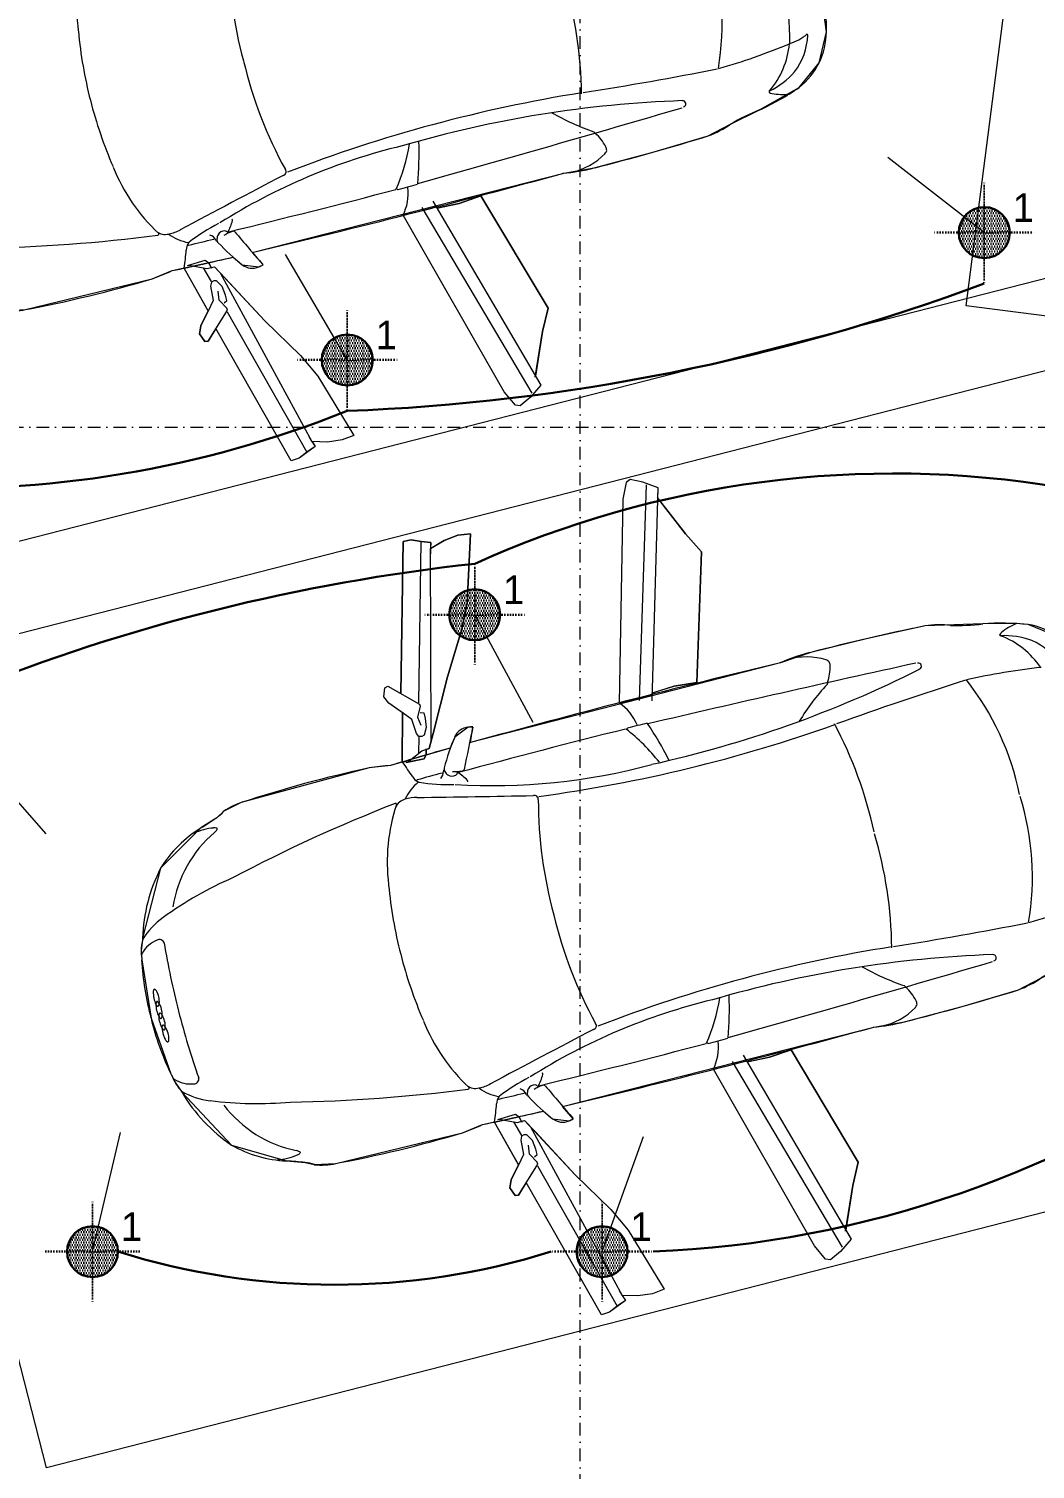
# Model space of a CAD drawing. Extents: x -1701 to 23780, y -363 to 7742.
# Drawn here: x 3462 to 3955, y 674 to 1381 of the extents above; entities that cross this region are included whole.
import ezdxf
from ezdxf.enums import TextEntityAlignment as Align

# ---------------------------------------------------------------- set-up
doc = ezdxf.new("R2010")
doc.units = 0
doc.header["$LTSCALE"] = 25
doc.header["$MEASUREMENT"] = 0
for name, pattern in [('Audi$0$DASHDOT2', [0.5, 0.25, -0.125, 0, -0.125]), ('Audi$0$DOT2', [0.125, 0, -0.125]), ('Audi$0$HIDDEN', [0.375, 0.25, -0.125]), ('DOT2', [0.125, 0, -0.125])]:
    doc.linetypes.add(name, pattern=pattern)
doc.layers.get('0').update_dxf_attribs({"color": 9, "lineweight": 9})
for name, color, linetype, lineweight in [('31', 9, 'Continuous', 9), ('Audi$0$04', 8, 'Continuous', 9), ('Audi$0$06D', 8, 'Continuous', 9), ('Audi$0$10', 8, 'Continuous', 9), ('Audi$0$20', 8, 'Audi$0$DOT2', 9), ('Audi$0$21', 8, 'Continuous', 9), ('Audi$0$24', 8, 'Audi$0$DASHDOT2', 9), ('Audi$0$35', 8, 'Continuous', 9), ('E-Aydınlatma', 7, 'Continuous', 30), ('E-KABLO', 7, 'Continuous', 30)]:
    doc.layers.add(name, color=color, linetype=linetype, lineweight=lineweight)
doc.styles.add('TX-TEXT', font='')
doc.styles.get('TX-TEXT').set_extended_font_data('TrSah Futura Lt BT')

# ---------------------------------------------------------------- blocks, each defined once
blk = doc.blocks.new('Audi$0$P-AKS_AUDI')
at = {"layer": 'Audi$0$21', "linetype": 'Audi$0$DASHDOT2'}
blk.add_lwpolyline([(-990.27, -2497.9), (-990.27, -246.25)], dxfattribs=at)
at = {"layer": 'Audi$0$24'}
blk.add_lwpolyline([(-3840, -1600), (360, -1600)], dxfattribs=at)
blk = doc.blocks.new('Audi$0$p-zemin kat')
at = {"layer": 'Audi$0$20', "linetype": 'Audi$0$HIDDEN', "lineweight": 0}
blk.add_arc((4088.57, -323.37), 2647.53, 80.45701, 156.55486, dxfattribs=at)
at = {"layer": 'Audi$0$24'}
blk.add_blockref('Audi$0$P-AKS_AUDI', (4722.5, 2785), dxfattribs=at)
blk = doc.blocks.new('Audi$0$Group-321-1')
at = {"lineweight": 0}
for p, q in [((384783.0404, 69371.037), (384783.0455, 69371.0295)), ((384784.4115, 69370.3332), (384784.4025, 69370.333))]:
    blk.add_line(p, q, dxfattribs=at)
blk.add_lwpolyline([(384783.6197, 69372.0318), (384783.48, 69371.9631), (384783.4374, 69371.9222), (384783.3299, 69371.7988), (384783.1493, 69371.5806), (384783.0089, 69371.3289), (384782.8745, 69371.074), (384782.8143, 69370.9298), (384782.099, 69369.5315), (384782.0492, 69369.5901), (384782.0346, 69369.5732), (384782.0266, 69369.4913), (384782.053, 69369.4394), (384781.9224, 69369.1627), (384781.8618, 69369.0762), (384781.5727, 69368.4935), (384781.5478, 69368.4017), (384781.5488, 69368.3546), (384781.5351, 69368.2638), (384781.5515, 69367.9843), (384781.5515, 69367.9843), (384781.749, 69367.6906), (384781.7549, 69367.6863), (384781.7923, 69367.6441), (384781.8263, 69367.6169), (384782.0711, 69367.4613), (384782.3403, 69367.353), (384782.3817, 69367.3414), (384782.4453, 69367.3332), (384782.7991, 69367.344), (384783.0363, 69367.4941), (384783.1021, 69367.5581), (384783.1403, 69367.5843), (384783.2058, 69367.6663), (384783.5053, 69368.2326), (384783.5403, 69368.3322), (384783.689, 69368.5997), (384783.7466, 69368.6084), (384783.8084, 69368.6626), (384783.8147, 69368.6844), (384783.7337, 69368.6844), (384784.4562, 69370.087), (384784.5363, 69370.2162), (384784.6671, 69370.4777), (384784.7897, 69370.7386), (384784.8195, 69370.8587), (384784.8615, 69371.012), (384784.9078, 69371.2302), (384784.8821, 69371.3838), (384784.7923, 69371.511), (384784.3139, 69371.8312)], dxfattribs=at)
for centre, radius, start, end in [((384783.7002, 69371.6914), 0.3498, 77.58661, 129.02756), ((384784.32, 69371.0452), 1.2443, 132.46554, 142.72442), ((384783.7203, 69371.8273), 0.2984, 161.30494, 177.7436), ((384783.7432, 69371.5713), 0.4025, 118.72004, 140.78477), ((384783.6803, 69371.6404), 0.3125, 79.03531, 114.67967), ((384783.5084, 69371.8411), 0.0862, 181.34596, 189.63974), ((384783.4275, 69371.8281), 0.00442, 198.85042, 328.86273), ((384783.624, 69371.4545), 0.4181, 82.50821, 117.47814), ((384786.16, 69370.0997), 3.0479, 144.45126, 151.44152), ((384783.4781, 69370.0639), 1.955, 47.82213, 64.69011), ((384782.5383, 69372.3373), 0.9575, 316.21857, 325.7418), ((384783.6081, 69371.2726), 0.5525, 133.02369, 146.12278), ((384783.2195, 69369.5931), 2.3005, 49.39154, 63.95538), ((384793.5272, 69365.622), 11.9668, 150.13727, 152.89723), ((384800.1056, 69364.1963), 18.1799, 156.13496, 158.24111), ((384783.405, 69370.2154), 1.343, 60.01739, 86.68797), ((384784.5586, 69371.2508), 0.3498, 356.62857, 48.06952), ((384865.0479, 69325.7189), 93.6961, 150.803073, 151.627747), ((384777.8715, 69372.8535), 5.6052, 330.89441, 345.16435), ((384783.2749, 69371.4236), 0.0159, 339.0039, 150.39832), ((384784.4941, 69371.4395), 0.2436, 335.17406, 358.37121), ((384784.7399, 69371.4259), 0.00701, 59.86846, 111.34875), ((384784.5288, 69371.2049), 0.3125, 10.97646, 46.62082), ((384783.5314, 69370.1506), 1.343, 38.96815, 65.63874), ((384781.8315, 69372.3216), 3.0479, 334.21461, 341.20486), ((384784.4106, 69371.0507), 0.4181, 8.17799, 43.14791), ((384784.436, 69371.2157), 0.4025, 344.87136, 6.93609), ((384783.6723, 69371.3777), 1.2443, 342.93171, 353.19059), ((384784.6574, 69371.3463), 0.2984, 307.91253, 324.35119), ((384783.7734, 69370.6126), 1.0105, 153.06948, 161.91859), ((384783.1168, 69370.8333), 0.3186, 120.97289, 155.47556), ((384782.9706, 69371.0742), 0.0369, 91.80001, 120.34392), ((384782.963, 69371.0791), 0.0326, 45.48642, 78.55436), ((384782.8486, 69370.9332), 0.2179, 28.76175, 50.98475), ((384784.8286, 69371.1089), 0.00442, 156.7934, 286.8057), ((384784.7921, 69371.1821), 0.0862, 296.01639, 304.31017), ((384784.1506, 69371.1377), 1.1104, 185.59299, 197.27063), ((384768.9056, 69380.2116), 18.1799, 327.41502, 329.52117), ((384785.7608, 69370.6832), 0.9575, 159.91432, 169.43756), ((384822.9409, 69349.5203), 45.4809, 151.91783, 153.89663), ((384776.6075, 69373.5829), 7.1236, 326.0794, 338.11644), ((384782.7341, 69368.9325), 2.0531, 60.68217, 76.50321), ((384784.272, 69370.9318), 0.5525, 339.53334, 352.63243), ((384784.589, 69370.7491), 0.0159, 335.25781, 146.65222), ((384782.8801, 69368.8575), 2.0531, 49.15292, 64.97396), ((384788.9005, 69367.1922), 5.6052, 140.49177, 154.76171), ((384699.7855, 69410.5499), 93.6961, 334.028379, 334.853054), ((384773.8988, 69375.6976), 11.9668, 332.7589, 335.51885), ((384790.2301, 69366.5903), 7.1236, 147.53968, 159.57673), ((384783.8462, 69371.294), 1.1104, 288.38549, 300.06314), ((384784.4389, 69370.1168), 0.2179, 74.67138, 96.89437), ((384784.2014, 69370.2765), 0.3186, 330.18057, 4.68324), ((384784.4908, 69370.2948), 0.0326, 47.10176, 80.1697), ((384784.4824, 69370.2982), 0.0369, 5.3122, 33.85612), ((384782.4965, 69369.975), 0.2388, 70.63493, 104.39061), ((384825.273, 69347.607), 48.3027, 152.0551, 152.17195), ((384782.4028, 69368.6925), 1.5636, 74.98539, 82.5895), ((384783.6393, 69370.6814), 1.0105, 323.73754, 332.58665), ((384821.1879, 69350.0129), 43.565, 152.47687, 153.59071), ((384782.7293, 69369.2079), 0.9545, 86.6279, 100.51602), ((384782.5618, 69370.1533), 0.00585, 151.78048, 223.89891), ((384780.1046, 69371.4451), 2.9727, 314.88555, 333.67662), ((384743.6698, 69390.211), 45.4809, 331.7595, 333.7383), ((384782.8782, 69368.4484), 1.5636, 43.06662, 50.67073), ((384782.0988, 69369.5256), 0.08, 143.47187, 205.34832), ((384782.1495, 69369.4974), 0.1377, 137.16643, 146.60216), ((384967.4628, 69508.0027), 231.379, 216.741616, 216.794011), ((384678.7517, 69458.2208), 136.4506, 319.252602, 319.492588), ((384782.5149, 69369.582), 0.0186, 41.38587, 155.31615), ((384783.958, 69371.212), 2.1585, 228.54216, 243.72242), ((384786.4545, 69368.1856), 2.9727, 151.97951, 170.77058), ((384783.1066, 69369.0142), 0.9545, 25.14011, 39.02822), ((384740.7557, 69390.9906), 48.3027, 333.48418, 333.60103), ((384795.1786, 69363.075), 14.5872, 154.13193, 155.3338), ((384782.9196, 69369.9112), 0.9868, 205.18196, 214.47771), ((384783.9724, 69369.4292), 0.00585, 261.75721, 333.87565), ((384783.8657, 69369.2721), 0.2388, 21.26552, 55.0212), ((384782.1239, 69369.3634), 0.0209, 210.13375, 261.90105), ((384782.1321, 69369.3799), 0.0386, 287.17105, 347.53678), ((384781.9661, 69369.5433), 0.2494, 316.34844, 326.72021), ((384782.1506, 69369.3741), 0.0194, 352.1473, 47.07927), ((384782.2653, 69368.9144), 0.4843, 94.43281, 101.94441), ((384782.1667, 69369.4142), 0.0112, 312.85989, 34.81051), ((384782.228, 69369.389), 0.00831, 38.23228, 92.03083), ((384745.0919, 69389.0738), 43.565, 332.06542, 333.17925), ((384791.1445, 69364.8055), 10.0957, 153.3898, 154.10666), ((384781.4441, 69369.9694), 0.9862, 309.91617, 319.86311), ((384782.122, 69369.3451), 0.00941, 178.27039, 230.32072), ((384782.0852, 69369.2999), 0.0489, 5.77906, 50.98927), ((384782.1316, 69369.3958), 0.0541, 258.6932, 282.71565), ((384781.8012, 69367.5574), 1.667, 81.88637, 84.9423), ((384782.0501, 69369.2603), 0.0543, 255.44862, 293.85951), ((384782.0653, 69369.2123), 0.00351, 147.65254, 275.80128), ((384782.0803, 69369.2075), 0.00659, 121.6403, 166.77146), ((384784.0189, 69371.1807), 2.1585, 241.9337, 257.11397), ((384783.0277, 69368.3243), 1.3873, 142.81626, 147.17964), ((384782.3152, 69369.2019), 0.2415, 178.31118, 202.80165), ((384782.2724, 69369.0259), 0.196, 137.86982, 155.43476), ((384787.0532, 69366.1374), 5.9654, 150.48594, 156.73647), ((384782.1584, 69369.074), 0.0723, 153.7582, 202.5543), ((384783.5356, 69369.0581), 0.0186, 330.33998, 84.27025), ((384789.1281, 69366.4456), 7.5187, 159.68697, 166.35156), ((384782.0818, 69369.0554), 0.00481, 20.93843, 175.93169), ((384782.8576, 69369.5029), 0.8909, 210.02521, 235.56573), ((384916.0429, 69336.4165), 136.4506, 166.163538, 166.403525), ((384783.6274, 69370.5018), 2.1511, 233.76937, 242.93532), ((384783.546, 69368.7124), 0.00831, 33.62529, 87.42384), ((384783.1387, 69368.4661), 0.4843, 23.71172, 31.22332), ((384784.4746, 69368.4138), 0.9862, 165.79302, 175.73995), ((384783.5945, 69368.6292), 0.0386, 138.11935, 198.48507), ((384783.5791, 69368.6408), 0.0194, 78.57685, 133.50883), ((384783.8241, 69368.5896), 0.2494, 158.93592, 169.30769), ((384783.6023, 69368.6773), 0.0112, 90.84562, 172.79624), ((384788.1969, 69600.0219), 231.379, 268.862115, 268.914511), ((384783.7323, 69368.6871), 0.08, 280.3078, 342.18425), ((384783.6798, 69368.7118), 0.1377, 339.05397, 348.48969), ((384783.6345, 69370.4982), 2.1511, 242.7208, 251.88675), ((384774.6241, 69373.2856), 10.0957, 331.54946, 332.26633), ((384783.5569, 69368.5444), 0.0489, 74.66686, 119.87707), ((384770.8666, 69375.5547), 14.5872, 330.32233, 331.52419), ((384783.6078, 69368.6381), 0.0541, 202.94048, 226.96292), ((384783.5722, 69368.6007), 0.00941, 255.33541, 307.38574), ((384783.5859, 69368.613), 0.0209, 223.75508, 275.52238), ((384783.5672, 69369.5788), 0.9868, 271.17841, 280.47417), ((384781.8971, 69368.3577), 0.3521, 155.6746, 172.82724), ((384783.2716, 69369.2904), 0.8909, 250.0904, 275.63091), ((384783.3307, 69368.4723), 0.0723, 283.10183, 331.89793), ((384783.2251, 69368.5368), 0.196, 330.22137, 347.7863), ((384783.3432, 69368.6743), 0.2415, 282.85447, 307.34495), ((384783.4846, 69368.4866), 0.00659, 318.88467, 4.01582), ((384783.5452, 69368.4928), 0.0543, 191.79662, 230.20751), ((384783.4973, 69368.4773), 0.00351, 209.85485, 338.00359), ((384782.3066, 69367.2979), 1.667, 40.71383, 43.76976), ((384781.2507, 69368.3722), 0.2986, 356.60672, 5.66016), ((384777.1322, 69372.6032), 7.5187, 319.30457, 325.96916), ((384783.3602, 69368.3991), 0.00481, 309.72444, 104.7177), ((384781.8007, 69368.141), 0.2809, 142.99801, 163.90702), ((384764.3472, 69370.8859), 17.3868, 351.32617, 351.63129), ((384781.6108, 69368.2877), 0.0411, 126.43126, 146.97652), ((384781.5894, 69368.3179), 0.00398, 74.79118, 133.78563), ((384781.5845, 69368.3135), 0.0102, 1.6376, 54.39629), ((384781.5006, 69368.3013), 0.0949, 358.81699, 7.38389), ((384782.2012, 69368.2894), 0.6058, 179.06594, 219.47978), ((384782.2148, 69368.7415), 1.3873, 338.47648, 342.83987), ((384782.1373, 69368.159), 0.6112, 170.0439, 196.59906), ((384778.0913, 69370.7376), 5.9654, 328.91966, 335.17019), ((384783.574, 69367.6511), 1.8423, 162.01986, 174.32836), ((384782.3166, 69368.2853), 0.8221, 201.47616, 226.33924), ((384782.1191, 69367.7954), 0.3803, 174.31047, 196.66974), ((384781.9405, 69367.6889), 0.1449, 160.42148, 200.18277), ((384781.8274, 69367.732), 0.0243, 63.76495, 169.99527), ((384784.0992, 69371.3805), 4.2739, 238.04892, 242.63411), ((384781.9367, 69367.8086), 0.2189, 213.43665, 228.87327), ((384781.3493, 69368.793), 1.8423, 311.32776, 323.63627), ((384782.901, 69367.8424), 0.3521, 312.82889, 329.98153), ((384781.8626, 69367.7093), 0.0958, 222.86726, 244.00748), ((384781.8298, 69367.649), 0.0272, 202.20177, 232.28434), ((384782.6953, 69368.7143), 1.3999, 231.62456, 243.52038), ((384784.0734, 69371.3937), 4.2739, 243.02202, 247.60721), ((384781.9795, 69367.566), 0.00393, 106.148, 191.23563), ((384781.9926, 69367.569), 0.0174, 192.47252, 226.43384), ((384781.9842, 69367.5477), 0.0228, 79.74326, 104.67435), ((384782.0763, 69367.6572), 0.139, 226.48129, 253.24184), ((384781.9679, 69367.4673), 0.1048, 43.02745, 79.064), ((384782.0325, 69367.5354), 0.00393, 108.00787, 193.0955), ((384782.0455, 69367.5388), 0.0174, 194.33239, 228.2937), ((384782.0378, 69367.5173), 0.0228, 81.60313, 106.53421), ((384782.1264, 69367.6297), 0.139, 228.34115, 255.10171), ((384782.043, 69367.5459), 0.0229, 252.85277, 277.47636), ((384782.0242, 69367.4364), 0.1048, 44.88731, 80.92386), ((384782.0223, 69367.5184), 0.0302, 24.43778, 42.48024), ((384782.0457, 69367.5282), 0.00493, 273.68219, 33.68219), ((384782.6682, 69368.0497), 0.6058, 266.17635, 306.59018), ((384782.7811, 69367.6377), 0.2809, 321.7491, 342.65812), ((384783.0862, 69367.4874), 0.0949, 118.27223, 126.83913), ((384795.1854, 69355.0563), 17.3868, 134.02483, 134.32996), ((384783.0473, 69367.5626), 0.0102, 71.25983, 124.01853), ((384783.0109, 69367.569), 0.0411, 338.6796, 359.22486), ((384783.048, 69367.5692), 0.00398, 351.87049, 50.86494), ((384783.2896, 69367.3257), 0.2986, 119.99597, 129.0494), ((384782.7254, 69368.6988), 1.3999, 242.13575, 254.03156), ((384782.0856, 69367.5071), 0.00493, 90.11407, 210.11407), ((384782.1019, 69367.5147), 0.0229, 206.3199, 230.94349), ((384782.0905, 69367.4822), 0.0302, 81.31602, 99.35848), ((384782.1758, 69367.6043), 0.139, 230.55442, 257.31497), ((384782.0967, 69367.5174), 0.0229, 254.71264, 279.33622), ((384782.0783, 69367.4086), 0.1048, 44.73227, 80.76882), ((384782.0769, 69367.4892), 0.0302, 26.29765, 44.3401), ((384782.0999, 69367.4998), 0.00493, 275.54206, 35.54205), ((384782.1404, 69367.4796), 0.00493, 91.97393, 211.97394), ((384782.1563, 69367.4877), 0.0229, 208.17977, 232.80335), ((384782.146, 69367.4549), 0.0302, 83.17589, 101.21835), ((384782.2273, 69367.5797), 0.139, 232.41428, 259.17484), ((384782.1491, 69367.4857), 0.0174, 257.36242, 291.32374), ((384782.1362, 69367.3809), 0.1048, 46.59213, 82.62868), ((384782.1361, 69367.4668), 0.0228, 19.12192, 44.053), ((384782.1539, 69367.4731), 0.00393, 292.56063, 17.64826), ((384782.2044, 69367.4602), 0.0174, 259.22229, 293.1836), ((384782.1921, 69367.441), 0.0228, 20.98178, 45.91286), ((384782.2096, 69367.4478), 0.00393, 294.42049, 19.50812), ((384782.5995, 69367.9217), 0.6112, 289.05706, 315.61223), ((384782.3323, 69367.4878), 0.1449, 285.47336, 325.23464), ((384782.3147, 69367.695), 0.3803, 288.98638, 311.34565), ((384782.4333, 69367.421), 0.0243, 315.66086, 61.89118), ((384782.3942, 69367.4364), 0.0958, 241.64864, 262.78887), ((384782.3644, 69367.3745), 0.0272, 253.37179, 283.45435), ((384782.4317, 69367.5545), 0.2189, 256.78285, 272.21947), ((384782.5977, 69368.1411), 0.8221, 259.31689, 284.17997)]:
    blk.add_arc(centre, radius, start, end, dxfattribs=at)
blk = doc.blocks.new('Audi$0$Group-322-1')
for p, q in [((384781.331, 69370.2105), (384781.2966, 69370.1597)), ((384781.5743, 69369.9737), (384781.331, 69370.2105)), ((384781.2966, 69370.1597), (384781.2703, 69370.0916)), ((384781.2703, 69370.0916), (384781.2557, 69370.0172)), ((384781.1991, 69370.0045), (384781.1619, 69369.9731)), ((384781.2352, 69370.0373), (384781.1991, 69370.0045)), ((384781.784, 69369.4706), (384781.1997, 69370.004)), ((384781.2557, 69370.0172), (384781.2352, 69370.0373)), ((384781.9623, 69369.3941), (384781.2557, 69370.0169)), ((384781.2557, 69370.0169), (384781.2754, 69369.9991)), ((384781.1619, 69369.9731), (384781.1407, 69369.9383)), ((384781.1407, 69369.9383), (384781.6919, 69369.4347)), ((384781.6545, 69369.8691), (384781.5743, 69369.9737)), ((384781.7823, 69369.6607), (384781.6545, 69369.8691)), ((384781.9441, 69369.4245), (384781.7823, 69369.6607)), ((384781.6228, 69369.4109), (384781.7921, 69369.4695)), ((384781.7921, 69369.4695), (384781.8013, 69369.4647)), ((384781.8013, 69369.4647), (384781.8317, 69369.4193)), ((384781.8241, 69369.4453), (384781.8377, 69369.4563)), ((384781.8377, 69369.4563), (384781.862, 69369.4435)), ((384781.862, 69369.4435), (384781.8993, 69369.4183)), ((384781.9863, 69369.3597), (384781.9441, 69369.4245)), ((384781.6183, 69369.395), (384781.6228, 69369.4109)), ((384781.6494, 69369.3621), (384781.6183, 69369.395)), ((384781.6889, 69369.3595), (384781.6494, 69369.3621)), ((384781.7937, 69369.3845), (384781.6889, 69369.3595)), ((384781.7664, 69369.3807), (384781.9464, 69369.2177)), ((384781.8226, 69369.3912), (384781.7937, 69369.3845)), ((384781.8894, 69369.3631), (384781.8226, 69369.3912)), ((384781.8317, 69369.4193), (384781.8727, 69369.4049)), ((384781.9084, 69369.3622), (384781.8894, 69369.3631)), ((384781.8993, 69369.4183), (384781.9205, 69369.3851)), ((384781.9175, 69369.372), (384781.9084, 69369.3622)), ((384781.9692, 69369.3081), (384781.9114, 69369.3606)), ((384781.9205, 69369.3851), (384781.9175, 69369.372)), ((384781.97, 69369.3257), (384781.9863, 69369.3597)), ((384781.9625, 69369.2298), (384782.008, 69369.3088)), ((384781.9659, 69369.2362), (384781.97, 69369.3257)), ((384781.9978, 69369.329), (384781.9767, 69369.3483)), ((384782.008, 69369.3088), (384781.9978, 69369.329))]:
    blk.add_line(p, q)
blk.add_lwpolyline([(384781.331, 69370.2105), (384781.5743, 69369.9737), (384781.6545, 69369.8691), (384781.7823, 69369.6607), (384781.9441, 69369.4245), (384781.9863, 69369.3597), (384781.9796, 69369.3457), (384781.9978, 69369.329), (384782.008, 69369.3088), (384781.9659, 69369.2362), (384781.9464, 69369.2177), (384781.7687, 69369.3785), (384781.6889, 69369.3595), (384781.6494, 69369.3621), (384781.6183, 69369.395), (384781.6228, 69369.4109), (384781.6919, 69369.4347), (384781.1407, 69369.9383), (384781.1619, 69369.9731), (384781.1991, 69370.0045), (384781.2352, 69370.0373), (384781.2557, 69370.0169), (384781.2703, 69370.0916), (384781.2966, 69370.1597)], close=True)
blk = doc.blocks.new('Audi$0$Group-323-1')
for p, q in [((384783.663, 69368.4998), (384783.7403, 69368.5033)), ((384783.7403, 69368.5033), (384784.0265, 69368.5095)), ((384784.0265, 69368.5095), (384784.2703, 69368.527)), ((384784.2703, 69368.527), (384784.4021, 69368.5228)), ((384784.4021, 69368.5228), (384784.7363, 69368.4631)), ((384783.5713, 69368.4048), (384783.609, 69368.4878)), ((384783.5745, 69368.4113), (384783.6449, 69368.4667)), ((384783.609, 69368.4878), (384783.6313, 69368.4913)), ((384783.631, 69368.4558), (384783.7074, 69368.4395)), ((384783.6313, 69368.4913), (384783.6593, 69368.4854)), ((384783.6449, 69368.4667), (384783.663, 69368.4998)), ((384783.7049, 69368.5004), (384784.6228, 69368.2891)), ((384783.7131, 69368.4511), (384783.7105, 69368.438)), ((384783.7105, 69368.438), (384783.7223, 69368.4231)), ((384783.7219, 69368.4612), (384783.7131, 69368.4511)), ((384783.7613, 69368.4632), (384783.7219, 69368.4612)), ((384783.8035, 69368.4477), (384783.7613, 69368.4632)), ((384783.8016, 69368.4089), (384783.766, 69368.4339)), ((384783.8281, 69368.4354), (384783.8035, 69368.4477)), ((384783.8271, 69368.4179), (384783.8281, 69368.4354)), ((384784.7363, 69368.4631), (384784.715, 69368.4056)), ((384783.8082, 69368.3333), (384783.5708, 69368.3847)), ((384783.7223, 69368.4231), (384783.784, 69368.3851)), ((384783.784, 69368.3851), (384783.7954, 69368.3578)), ((384783.8561, 69368.4106), (384783.8016, 69368.4089)), ((384783.8654, 69368.406), (384783.8561, 69368.4106)), ((384783.9165, 69368.2343), (384783.8654, 69368.406)), ((384783.871, 69368.4001), (384784.645, 69368.2361)), ((384784.715, 69368.4056), (384784.6751, 69368.3445)), ((384783.7954, 69368.3578), (384783.8361, 69368.258)), ((384784.626, 69368.1499), (384783.8955, 69368.3044)), ((384784.6228, 69368.2891), (384784.5969, 69368.2948)), ((384784.6751, 69368.3445), (384784.6231, 69368.2893)), ((384783.8361, 69368.258), (384783.8613, 69368.2275)), ((384783.8613, 69368.2275), (384783.9062, 69368.2214)), ((384783.9062, 69368.2214), (384783.9165, 69368.2343)), ((384784.6231, 69368.2893), (384784.6514, 69368.2844)), ((384784.6458, 69368.2359), (384784.642, 69368.1874)), ((384784.6514, 69368.2844), (384784.6458, 69368.2359)), ((384784.642, 69368.1874), (384784.626, 69368.1499))]:
    blk.add_line(p, q)
blk.add_lwpolyline([(384783.6295, 69368.491), (384783.6556, 69368.4862), (384783.663, 69368.4998), (384784.0265, 69368.5095), (384784.2703, 69368.527), (384784.4021, 69368.5228), (384784.7363, 69368.4631), (384784.715, 69368.4056), (384784.6751, 69368.3445), (384784.6228, 69368.2891), (384784.6514, 69368.2844), (384784.642, 69368.1874), (384784.626, 69368.1499), (384783.8955, 69368.3044), (384783.9165, 69368.2343), (384783.9062, 69368.2214), (384783.8613, 69368.2275), (384783.8361, 69368.258), (384783.8051, 69368.334), (384783.5708, 69368.3847)], close=True)
blk = doc.blocks.new('Audi$0$Group-324-1')
for p, q in [((384781.7733, 69371.0498), (384781.7031, 69371.0121)), ((384782.5366, 69370.3335), (384781.7733, 69371.0498)), ((384781.7031, 69371.0121), (384781.6524, 69370.9735)), ((384782.4941, 69370.2883), (384781.7252, 69371.016)), ((384781.8057, 69371.015), (384782.0321, 69370.9999)), ((384782.0321, 69370.9999), (384782.1497, 69371.0007)), ((384782.1497, 69371.0007), (384782.6141, 69370.5571)), ((384781.6524, 69370.9735), (384781.6499, 69370.9499)), ((384781.6499, 69370.9499), (384781.7011, 69370.8824)), ((384781.7011, 69370.8824), (384782.4371, 69370.2063)), ((384782.6141, 69370.5571), (384782.5545, 69370.4624)), ((384782.5545, 69370.4624), (384782.5076, 69370.3596))]:
    blk.add_line(p, q)
blk.add_lwpolyline([(384782.6141, 69370.5571), (384782.1497, 69371.0007), (384782.0321, 69370.9999), (384781.8107, 69371.0146), (384781.7733, 69371.0498), (384781.7031, 69371.0121), (384781.6524, 69370.9735), (384781.6499, 69370.9499), (384781.7011, 69370.8824), (384782.4371, 69370.2063), (384782.5131, 69370.3555), (384782.5079, 69370.3604), (384782.5545, 69370.4624)], close=True)
blk = doc.blocks.new('Audi$0$Group-325-1')
for p, q in [((384784.2699, 69369.7089), (384784.2277, 69369.6053)), ((384784.901, 69369.5901), (384784.2699, 69369.7089)), ((384784.2277, 69369.6053), (384784.1715, 69369.5072)), ((384784.9688, 69369.494), (384784.901, 69369.5901)), ((384784.1334, 69369.5156), (384785.1602, 69369.3127)), ((384785.1131, 69369.3188), (384784.9688, 69369.494)), ((384784.1214, 69369.4547), (384785.1608, 69369.254)), ((384785.0663, 69369.1565), (384784.0879, 69369.3606)), ((384785.1602, 69369.3127), (384785.1706, 69369.2337)), ((384785.1706, 69369.2337), (384785.1687, 69369.1701)), ((384785.151, 69369.1543), (384785.0663, 69369.1565)), ((384785.1687, 69369.1701), (384785.151, 69369.1543))]:
    blk.add_line(p, q)
blk.add_lwpolyline([(384784.2699, 69369.7089), (384784.901, 69369.5901), (384784.9688, 69369.494), (384785.1099, 69369.3227), (384785.1602, 69369.3127), (384785.1706, 69369.2337), (384785.1687, 69369.1701), (384785.151, 69369.1543), (384785.0663, 69369.1565), (384784.0879, 69369.3606), (384784.1366, 69369.4517), (384784.166, 69369.5091), (384784.1719, 69369.508), (384784.2277, 69369.6053)], close=True)
blk = doc.blocks.new('Audi$0$p-audi_arac')
at = {"layer": 'Audi$0$06D', "lineweight": 0, "flags": 128}
blk.add_lwpolyline([(695.6, 0.8), (-4.4, 0.8), (-4.4, 400.8), (695.6, 400.8)], close=True, dxfattribs=at)
at = {"xscale": 99.99999999999999, "yscale": 99.99999999999999, "zscale": 99.99999999999999, "rotation": 117.1763778173342}
for name in ['Audi$0$Group-321-1', 'Audi$0$Group-323-1', 'Audi$0$Group-325-1', 'Audi$0$Group-324-1', 'Audi$0$Group-322-1']:
    blk.add_blockref(name, (23745751.03, -31061967.79), dxfattribs=at)
blk = doc.blocks.new('Audi')
at = {"layer": 'Audi$0$20', "linetype": 'Audi$0$HIDDEN', "lineweight": 0}
blk.add_lwpolyline([(1754.32, 730, -0.342283), (4527.5, 2199.66, -0.342283)], format="xyb", dxfattribs=at)
at = {"layer": 'Audi$0$35'}
blk.add_arc((4088.57, -323.37), 2401.58, 85.46185, 153.71717, dxfattribs=at)
at = {"layer": 'Audi$0$04'}
for p, rotation in [((3892.57, 1654.29), 194.3716521401998), ((4662.64, 1553.66), 172.6899395192608), ((4044.81, 1235.29), 194.3716521401998)]:
    blk.add_blockref('Audi$0$p-audi_arac', p, dxfattribs=dict(at, rotation=rotation))
at = {"layer": 'Audi$0$10'}
blk.add_blockref('Audi$0$p-zemin kat', (0, 0), dxfattribs=at)
blk = doc.blocks.new('p-bur-VW-spotlight')
at = {"layer": 'E-Aydınlatma'}
h = blk.add_hatch(dxfattribs=at)
h.set_pattern_fill('DOTS', color=4, scale=20)
edge = h.paths.add_edge_path()
edge.add_arc((0, 0), 12.5, 0, 360)
at = {"layer": 'E-Aydınlatma', "color": 4, "linetype": 'DOT2', "ltscale": 0.4}
for q in [(0, 25), (-25, 0), (0, -25), (25, 0)]:
    blk.add_line((0, 0), q, dxfattribs=at)
at = {"layer": 'E-Aydınlatma', "color": 4, "linetype": 'ByBlock'}
blk.add_circle((0, 0), 12.5, dxfattribs=at)
at = {"layer": 'E-Aydınlatma', "color": 4, "style": 'TX-TEXT', "text_generation_flag": 4}
blk.add_attdef('W', text='', height=14, rotation=180, dxfattribs=at).set_placement((19.53, 11.56), align=Align.MIDDLE_CENTER)

msp = doc.modelspace()

# ---------------------------------------------------------------- linework, layer by layer
at = {"layer": '31'}
for points in [[(3930.5, 1280.5), (3883.15, 1317.36)], [(3618, 1218), (3587.66, 1269.77)], [(3680.5, 1093), (3709.11, 1040.26)], [(3430.5, 1030.5), (3470.11, 985.44)], [(3493, 780.5), (3506.68, 838.92)], [(3743, 780.5), (3763.26, 836.98)]]:
    msp.add_lwpolyline(points, dxfattribs=at)
at = {"layer": 'E-KABLO', "color": 6}
for centre, radius, start, end in [((3580.07, 2195.16), 1002.88, 272.16765, 290.45222), ((3419.72, 1688.93), 534.1, 267.13241, 291.79224), ((3885.88, 664.22), 498.09, 80.51081, 114.35201), ((3782.51, 178.7), 944.82, 96.19828, 111.87421), ((3746.41, 1305.86), 525.8, 272.35352, 306.0045), ((3611.75, 1119.67), 355.42, 252.60612, 287.39388)]:
    msp.add_arc(centre, radius, start, end, dxfattribs=at)

# ---------------------------------------------------------------- block references
at = {"color": 6}
msp.add_blockref('Audi', (0, 0), dxfattribs=at)
at = {"layer": '31'}
ref = msp.add_blockref('p-bur-VW-spotlight', (3930.5, 1280.5), dxfattribs=at)
ref.add_attrib('W', '1', dxfattribs={"layer": '0', "height": 14, "rotation": 180, "style": 'TX-TEXT', "text_generation_flag": 6}).set_placement((3949.65, 1281.57), align=Align.BOTTOM_CENTER)
ref = msp.add_blockref('p-bur-VW-spotlight', (3618, 1218), dxfattribs=at)
ref.add_attrib('W', '1', dxfattribs={"layer": '0', "height": 14, "rotation": 180, "style": 'TX-TEXT', "text_generation_flag": 6}).set_placement((3637.15, 1219.07), align=Align.BOTTOM_CENTER)
ref = msp.add_blockref('p-bur-VW-spotlight', (3680.5, 1093), dxfattribs=at)
ref.add_attrib('W', '1', dxfattribs={"layer": '0', "height": 14, "rotation": 180, "style": 'TX-TEXT', "text_generation_flag": 6}).set_placement((3699.65, 1094.07), align=Align.BOTTOM_CENTER)
ref = msp.add_blockref('p-bur-VW-spotlight', (3493, 780.5), dxfattribs=at)
ref.add_attrib('W', '1', dxfattribs={"layer": '0', "height": 14, "rotation": 180, "style": 'TX-TEXT', "text_generation_flag": 6}).set_placement((3512.15, 781.57), align=Align.BOTTOM_CENTER)
ref = msp.add_blockref('p-bur-VW-spotlight', (3743, 780.5), dxfattribs=at)
ref.add_attrib('W', '1', dxfattribs={"layer": '0', "height": 14, "rotation": 180, "style": 'TX-TEXT', "text_generation_flag": 6}).set_placement((3762.15, 781.57), align=Align.BOTTOM_CENTER)

doc.saveas('drawing.dxf')
